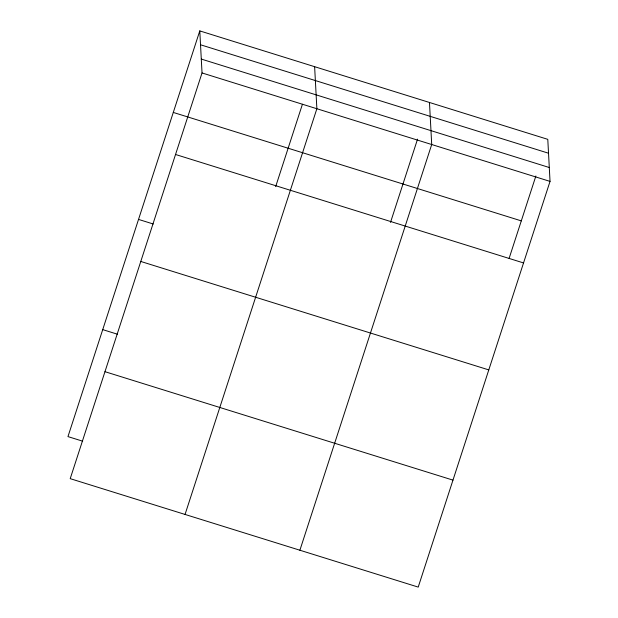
<?xml version="1.0" encoding="UTF-8"?>
<svg xmlns="http://www.w3.org/2000/svg" width="618" height="618" viewBox="0 0 618 618"><rect width="100%" height="100%" fill="white"/><g stroke="black" fill="none" stroke-linecap="round" stroke-linejoin="round"><path stroke-width="0.93" d="M199.784 30.9L202.032 72.947L70.213 478.656L418.216 587.1L550.035 181.398L547.787 139.344L199.784 30.9L67.965 436.602L82.665 441.182M275.659 186.628L302.426 104.249M185.052 514.439L316.872 108.737L314.624 66.69M390.499 222.41L417.559 139.12M299.892 550.229L431.712 144.527L429.471 102.472M509.116 258.37L535.883 175.991M200.526 44.774L548.529 153.225M201.29 59.073L549.294 167.517M202.032 72.947L550.035 181.398M173.295 112.437L521.298 220.881M175.535 154.485L523.539 262.936M138.532 219.413L153.233 223.994M140.78 261.46L488.784 369.904M102.727 329.626L117.42 334.207M104.967 371.681L452.971 480.124"/></g></svg>
